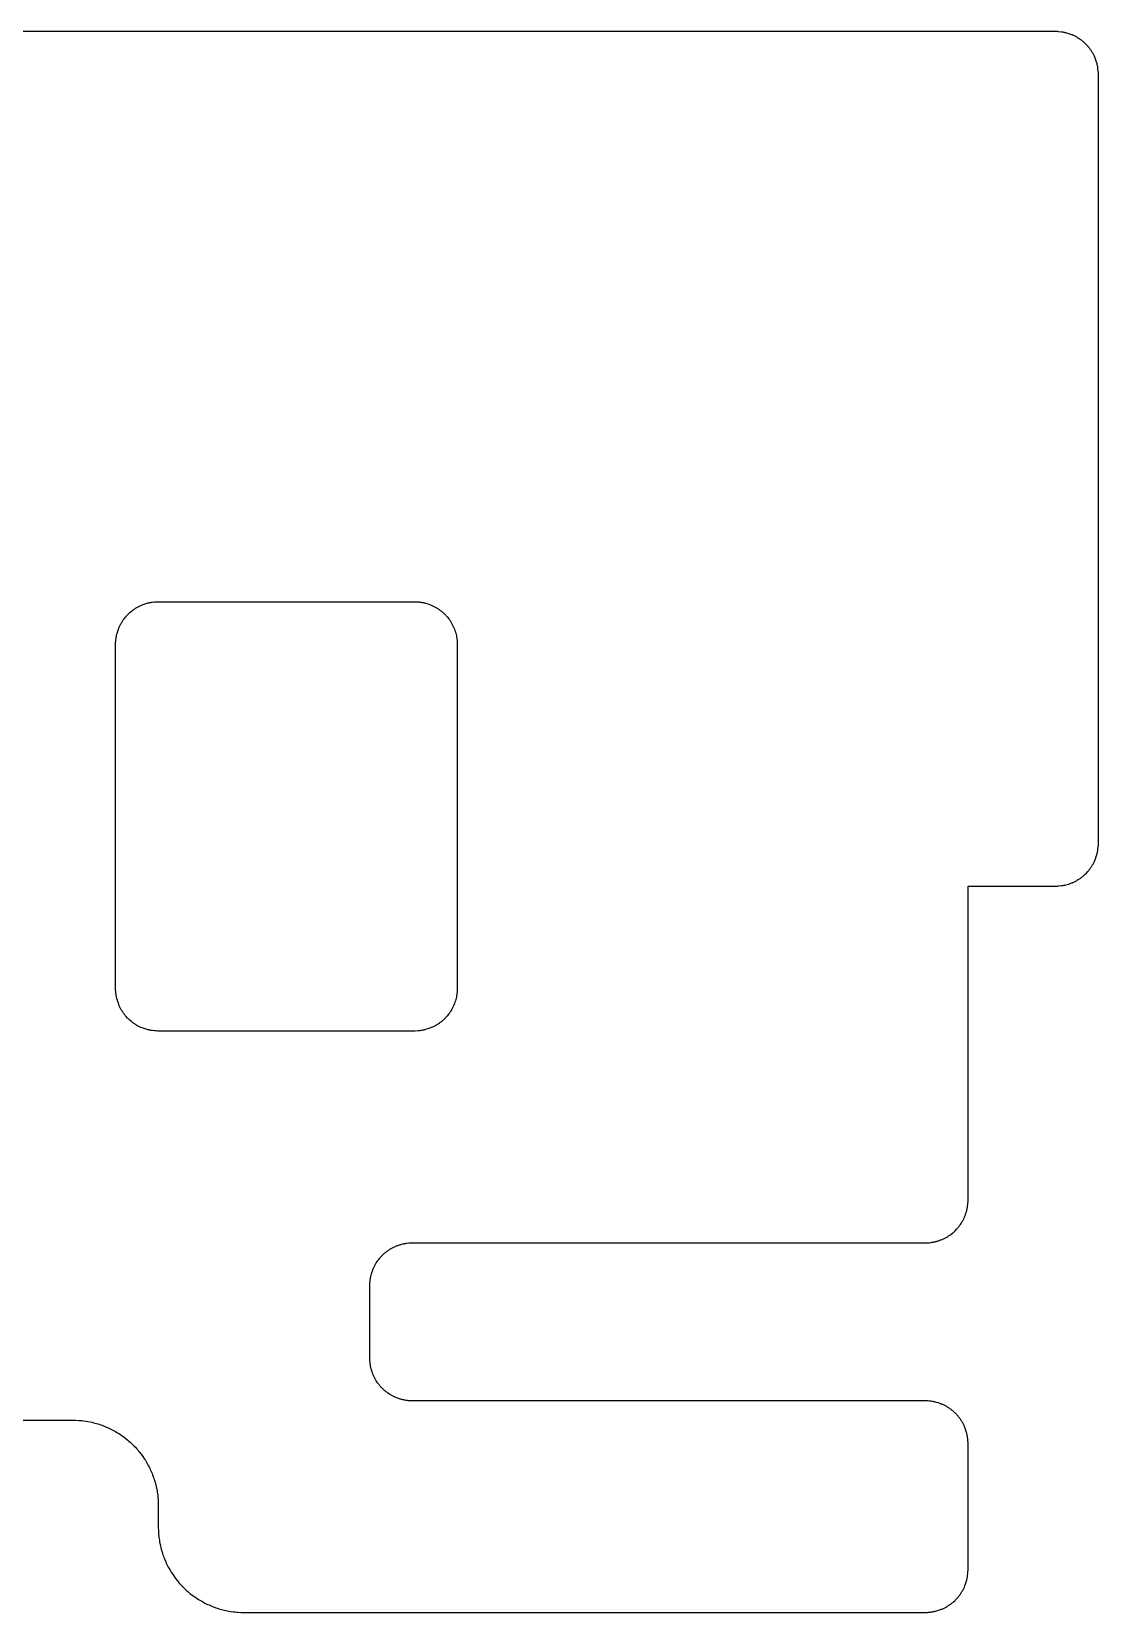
# Model space of a CAD drawing. Header units: metres. Extents: x -3 to 104, y 0 to 37.
# Drawn here: x 79.03 to 104, y 0 to 37 of the extents above; entities that cross this region are included whole.
import ezdxf

# ---------------------------------------------------------------- set-up
doc = ezdxf.new("R2010")
doc.units = ezdxf.units.M

msp = doc.modelspace()

# ---------------------------------------------------------------- linework, layer by layer
for p, q in [((103.018, 37), (-2.01758, 37)), ((103.035, 36.999), (103.018, 37)), ((103.053, 36.999), (103.035, 36.999)), ((103.069, 36.998), (103.053, 36.999)), ((103.14, 36.9902), (103.069, 36.998)), ((103.156, 36.9873), (103.14, 36.9902)), ((103.174, 36.9844), (103.156, 36.9873)), ((103.19, 36.9814), (103.174, 36.9844)), ((103.208, 36.9785), (103.19, 36.9814)), ((103.225, 36.9746), (103.208, 36.9785)), ((103.242, 36.9707), (103.225, 36.9746)), ((103.309, 36.9512), (103.242, 36.9707)), ((103.358, 36.9336), (103.309, 36.9512)), ((103.375, 36.9268), (103.358, 36.9336)), ((103.391, 36.9209), (103.375, 36.9268)), ((103.406, 36.9131), (103.391, 36.9209)), ((103.423, 36.9062), (103.406, 36.9131)), ((103.47, 36.8828), (103.423, 36.9062)), ((103.484, 36.875), (103.47, 36.8828)), ((103.5, 36.8662), (103.484, 36.875)), ((103.515, 36.8574), (103.5, 36.8662)), ((103.53, 36.8477), (103.515, 36.8574)), ((103.545, 36.8389), (103.53, 36.8477)), ((103.56, 36.8291), (103.545, 36.8389)), ((103.573, 36.8193), (103.56, 36.8291)), ((103.588, 36.8086), (103.573, 36.8193)), ((103.602, 36.7988), (103.588, 36.8086)), ((103.629, 36.7773), (103.602, 36.7988)), ((103.643, 36.7656), (103.629, 36.7773)), ((103.656, 36.7549), (103.643, 36.7656)), ((103.694, 36.7197), (103.656, 36.7549)), ((103.72, 36.6943), (103.694, 36.7197)), ((103.755, 36.6562), (103.72, 36.6943)), ((103.766, 36.6426), (103.755, 36.6562)), ((103.777, 36.6289), (103.766, 36.6426)), ((103.799, 36.6016), (103.777, 36.6289)), ((103.809, 36.5879), (103.799, 36.6016)), ((103.819, 36.5732), (103.809, 36.5879)), ((103.829, 36.5596), (103.819, 36.5732)), ((103.839, 36.5449), (103.829, 36.5596)), ((103.848, 36.5303), (103.839, 36.5449)), ((103.857, 36.5146), (103.848, 36.5303)), ((103.866, 36.5), (103.857, 36.5146)), ((103.875, 36.4844), (103.866, 36.5)), ((103.883, 36.4697), (103.875, 36.4844)), ((103.906, 36.4229), (103.883, 36.4697)), ((103.913, 36.4062), (103.906, 36.4229)), ((103.921, 36.3906), (103.913, 36.4062)), ((103.927, 36.375), (103.921, 36.3906)), ((103.934, 36.3584), (103.927, 36.375)), ((103.951, 36.3086), (103.934, 36.3584)), ((103.971, 36.2422), (103.951, 36.3086)), ((103.975, 36.2246), (103.971, 36.2422)), ((103.979, 36.208), (103.975, 36.2246)), ((103.981, 36.1904), (103.979, 36.208)), ((103.984, 36.1738), (103.981, 36.1904)), ((103.987, 36.1562), (103.984, 36.1738)), ((103.99, 36.1396), (103.987, 36.1562)), ((103.998, 36.0693), (103.99, 36.1396)), ((103.999, 36.0527), (103.998, 36.0693)), ((103.999, 36.0352), (103.999, 36.0527)), ((104, 36.0176), (103.999, 36.0352)), ((104, 17.9824), (104, 36.0176)), ((81.2344, 23.2988), (81.2451, 23.3115)), ((81.2451, 23.3115), (81.2568, 23.3252)), ((81.2568, 23.3252), (81.2803, 23.3506)), ((81.2803, 23.3506), (81.293, 23.3633)), ((81.293, 23.3633), (81.3057, 23.375)), ((81.3057, 23.375), (81.3184, 23.3877)), ((81.3184, 23.3877), (81.3438, 23.4111)), ((81.3438, 23.4111), (81.3711, 23.4326)), ((81.3711, 23.4326), (81.3848, 23.4443)), ((81.3848, 23.4443), (81.3984, 23.4541)), ((81.3984, 23.4541), (81.4121, 23.4648)), ((81.4121, 23.4648), (81.4268, 23.4756)), ((81.4268, 23.4756), (81.4404, 23.4854)), ((81.4404, 23.4854), (81.4551, 23.4941)), ((81.4551, 23.4941), (81.4697, 23.5039)), ((81.4697, 23.5039), (81.4854, 23.5127)), ((81.4854, 23.5127), (81.5, 23.5225)), ((81.5, 23.5225), (81.5156, 23.5303)), ((81.5156, 23.5303), (81.5303, 23.5391)), ((81.5303, 23.5391), (81.5771, 23.5625)), ((81.5771, 23.5625), (81.5938, 23.5693)), ((81.5938, 23.5693), (81.625, 23.583)), ((81.625, 23.583), (81.6416, 23.5898)), ((81.6416, 23.5898), (81.6914, 23.6074)), ((81.6914, 23.6074), (81.7412, 23.6221)), ((81.7412, 23.6221), (81.7578, 23.626)), ((81.7578, 23.626), (81.7754, 23.6299)), ((81.7754, 23.6299), (81.792, 23.6338)), ((81.792, 23.6338), (81.8096, 23.6377)), ((81.8096, 23.6377), (81.8262, 23.6406)), ((81.8262, 23.6406), (81.8438, 23.6436)), ((81.8438, 23.6436), (81.8604, 23.6465)), ((81.8604, 23.6465), (81.9131, 23.6523)), ((81.9131, 23.6523), (81.9307, 23.6533)), ((81.9307, 23.6533), (81.9473, 23.6543)), ((81.9473, 23.6543), (81.9824, 23.6562)), ((81.9824, 23.6562), (88.0137, 23.6562)), ((88.0137, 23.6562), (88.084, 23.6523)), ((88.084, 23.6523), (88.1016, 23.6504)), ((88.1016, 23.6504), (88.1182, 23.6484)), ((88.1182, 23.6484), (88.1357, 23.6465)), ((88.1357, 23.6465), (88.1533, 23.6436)), ((88.1533, 23.6436), (88.1699, 23.6406)), ((88.1699, 23.6406), (88.1875, 23.6377)), ((88.1875, 23.6377), (88.2041, 23.6338)), ((88.2041, 23.6338), (88.2217, 23.6299)), ((88.2217, 23.6299), (88.2383, 23.626)), ((88.2383, 23.626), (88.2559, 23.6221)), ((88.2559, 23.6221), (88.3057, 23.6074)), ((88.3057, 23.6074), (88.3555, 23.5898)), ((88.3555, 23.5898), (88.3711, 23.583)), ((88.3711, 23.583), (88.3877, 23.5762)), ((88.3877, 23.5762), (88.4189, 23.5625)), ((88.4189, 23.5625), (88.4658, 23.5391)), ((88.4658, 23.5391), (88.4814, 23.5303)), ((88.4814, 23.5303), (88.4971, 23.5225)), ((88.4971, 23.5225), (88.5117, 23.5127)), ((88.5117, 23.5127), (88.5264, 23.5039)), ((88.5264, 23.5039), (88.541, 23.4941)), ((88.541, 23.4941), (88.5557, 23.4854)), ((88.5557, 23.4854), (88.5703, 23.4756)), ((88.5703, 23.4756), (88.584, 23.4648)), ((88.584, 23.4648), (88.5986, 23.4541)), ((88.5986, 23.4541), (88.6123, 23.4443)), ((88.6123, 23.4443), (88.626, 23.4326)), ((88.626, 23.4326), (88.6396, 23.4219)), ((88.6396, 23.4219), (88.6523, 23.4111)), ((88.6523, 23.4111), (88.666, 23.3994)), ((88.666, 23.3994), (88.6787, 23.3877)), ((88.6787, 23.3877), (88.6914, 23.375)), ((88.6914, 23.375), (88.7041, 23.3633)), ((88.7041, 23.3633), (88.7275, 23.3379)), ((88.7275, 23.3379), (88.7402, 23.3252)), ((88.7402, 23.3252), (88.751, 23.3115)), ((88.751, 23.3115), (88.7627, 23.2988)), ((81.0342, 22.915), (81.0488, 22.9648)), ((81.0488, 22.9648), (81.0664, 23.0146)), ((81.0664, 23.0146), (81.0732, 23.0303)), ((81.0732, 23.0303), (81.0791, 23.0469)), ((81.0791, 23.0469), (81.0869, 23.0625)), ((81.0869, 23.0625), (81.0938, 23.0781)), ((81.0938, 23.0781), (81.1016, 23.0947)), ((81.1016, 23.0947), (81.1094, 23.1104)), ((81.1094, 23.1104), (81.1172, 23.125)), ((81.1172, 23.125), (81.125, 23.1406)), ((81.125, 23.1406), (81.1338, 23.1562)), ((81.1338, 23.1562), (81.1426, 23.1709)), ((81.1426, 23.1709), (81.1523, 23.1855)), ((81.1523, 23.1855), (81.1611, 23.2002)), ((81.1611, 23.2002), (81.1807, 23.2295)), ((81.1807, 23.2295), (81.1914, 23.2441)), ((81.1914, 23.2441), (81.2012, 23.2578)), ((81.2012, 23.2578), (81.2227, 23.2852)), ((81.2227, 23.2852), (81.2344, 23.2988)), ((88.7627, 23.2988), (88.8057, 23.2441)), ((88.8057, 23.2441), (88.8154, 23.2295)), ((88.8154, 23.2295), (88.8262, 23.2148)), ((88.8262, 23.2148), (88.835, 23.2002)), ((88.835, 23.2002), (88.8447, 23.1855)), ((88.8447, 23.1855), (88.8623, 23.1562)), ((88.8623, 23.1562), (88.8799, 23.125)), ((88.8799, 23.125), (88.8877, 23.1104)), ((88.8877, 23.1104), (88.8955, 23.0947)), ((88.8955, 23.0947), (88.9033, 23.0781)), ((88.9033, 23.0781), (88.917, 23.0469)), ((88.917, 23.0469), (88.9238, 23.0303)), ((88.9238, 23.0303), (88.9307, 23.0146)), ((88.9307, 23.0146), (88.9424, 22.9814)), ((88.9424, 22.9814), (88.9473, 22.9648)), ((88.9473, 22.9648), (88.9531, 22.9482)), ((88.9531, 22.9482), (88.9629, 22.915)), ((81, 22.6738), (81.001, 22.6904)), ((81, 14.5889), (81, 22.6738)), ((81.001, 22.708), (81.002, 22.7256)), ((81.001, 22.6904), (81.001, 22.708)), ((81.002, 22.7256), (81.0059, 22.7607)), ((81.0059, 22.7607), (81.0078, 22.7773)), ((81.0078, 22.7773), (81.0098, 22.7949)), ((81.0098, 22.7949), (81.0156, 22.8301)), ((81.0156, 22.8301), (81.0186, 22.8467)), ((81.0186, 22.8467), (81.0215, 22.8643)), ((81.0215, 22.8643), (81.0293, 22.8975)), ((81.0293, 22.8975), (81.0342, 22.915)), ((88.9629, 22.915), (88.9668, 22.8975)), ((88.9668, 22.8975), (88.9746, 22.8643)), ((88.9746, 22.8643), (88.9785, 22.8467)), ((88.9785, 22.8467), (88.9814, 22.8301)), ((88.9814, 22.8301), (88.9873, 22.7949)), ((88.9873, 22.7949), (88.9893, 22.7773)), ((88.9893, 22.7773), (88.9912, 22.7607)), ((88.9912, 22.7607), (88.9932, 22.7432)), ((88.9932, 22.7432), (88.9961, 22.6904)), ((88.9961, 22.6904), (88.9961, 22.6738)), ((88.9961, 22.6738), (88.9971, 22.6562)), ((88.9971, 22.6562), (88.9971, 14.6064)), ((103.971, 17.7578), (103.975, 17.7754)), ((103.975, 17.7754), (103.979, 17.792)), ((103.979, 17.792), (103.981, 17.8096)), ((103.981, 17.8096), (103.984, 17.8262)), ((103.984, 17.8262), (103.987, 17.8438)), ((103.987, 17.8438), (103.99, 17.8604)), ((103.99, 17.8604), (103.998, 17.9307)), ((103.998, 17.9307), (103.999, 17.9473)), ((103.999, 17.9648), (104, 17.9824)), ((103.999, 17.9473), (103.999, 17.9648)), ((103.777, 17.3711), (103.799, 17.3984)), ((103.799, 17.3984), (103.809, 17.4121)), ((103.809, 17.4121), (103.819, 17.4268)), ((103.819, 17.4268), (103.829, 17.4404)), ((103.829, 17.4404), (103.839, 17.4551)), ((103.839, 17.4551), (103.848, 17.4697)), ((103.848, 17.4697), (103.857, 17.4854)), ((103.857, 17.4854), (103.866, 17.5)), ((103.866, 17.5), (103.875, 17.5156)), ((103.875, 17.5156), (103.883, 17.5303)), ((103.883, 17.5303), (103.906, 17.5771)), ((103.906, 17.5771), (103.913, 17.5938)), ((103.913, 17.5938), (103.921, 17.6094)), ((103.921, 17.6094), (103.927, 17.625)), ((103.927, 17.625), (103.934, 17.6416)), ((103.934, 17.6416), (103.951, 17.6914)), ((103.951, 17.6914), (103.971, 17.7578)), ((103.19, 17.0186), (103.208, 17.0215)), ((103.208, 17.0215), (103.225, 17.0254)), ((103.225, 17.0254), (103.242, 17.0293)), ((103.242, 17.0293), (103.309, 17.0488)), ((103.309, 17.0488), (103.358, 17.0664)), ((103.358, 17.0664), (103.375, 17.0732)), ((103.375, 17.0732), (103.391, 17.0791)), ((103.391, 17.0791), (103.406, 17.0869)), ((103.406, 17.0869), (103.423, 17.0938)), ((103.423, 17.0938), (103.47, 17.1172)), ((103.47, 17.1172), (103.484, 17.125)), ((103.484, 17.125), (103.5, 17.1338)), ((103.5, 17.1338), (103.515, 17.1426)), ((103.515, 17.1426), (103.53, 17.1523)), ((103.53, 17.1523), (103.545, 17.1611)), ((103.545, 17.1611), (103.56, 17.1709)), ((103.56, 17.1709), (103.573, 17.1807)), ((103.573, 17.1807), (103.588, 17.1914)), ((103.588, 17.1914), (103.602, 17.2012)), ((103.602, 17.2012), (103.629, 17.2227)), ((103.629, 17.2227), (103.643, 17.2344)), ((103.643, 17.2344), (103.656, 17.2451)), ((103.656, 17.2451), (103.694, 17.2803)), ((103.694, 17.2803), (103.72, 17.3057)), ((103.72, 17.3057), (103.755, 17.3438)), ((103.755, 17.3438), (103.766, 17.3574)), ((103.766, 17.3574), (103.777, 17.3711)), ((100.95, 9.63281), (100.95, 17)), ((100.95, 17), (103.018, 17)), ((103.018, 17), (103.035, 17.001)), ((103.035, 17.001), (103.053, 17.001)), ((103.053, 17.001), (103.069, 17.002)), ((103.069, 17.002), (103.14, 17.0098)), ((103.14, 17.0098), (103.156, 17.0127)), ((103.156, 17.0127), (103.174, 17.0156)), ((103.174, 17.0156), (103.19, 17.0186)), ((81.001, 14.5723), (81, 14.5889)), ((81.001, 14.5547), (81.001, 14.5723)), ((81.002, 14.5371), (81.001, 14.5547)), ((81.0059, 14.502), (81.002, 14.5371)), ((81.0078, 14.4854), (81.0059, 14.502)), ((81.0098, 14.4678), (81.0078, 14.4854)), ((81.0156, 14.4326), (81.0098, 14.4678)), ((81.0186, 14.416), (81.0156, 14.4326)), ((88.9814, 14.4326), (88.9785, 14.416)), ((88.9873, 14.4678), (88.9814, 14.4326)), ((88.9893, 14.4854), (88.9873, 14.4678)), ((88.9912, 14.502), (88.9893, 14.4854)), ((88.9932, 14.5195), (88.9912, 14.502)), ((88.9961, 14.5723), (88.9932, 14.5195)), ((88.9971, 14.6064), (88.9961, 14.5889)), ((88.9961, 14.5889), (88.9961, 14.5723)), ((81.0215, 14.3984), (81.0186, 14.416)), ((81.0293, 14.3652), (81.0215, 14.3984)), ((81.0342, 14.3477), (81.0293, 14.3652)), ((81.0488, 14.2979), (81.0342, 14.3477)), ((81.0664, 14.248), (81.0488, 14.2979)), ((81.0732, 14.2324), (81.0664, 14.248)), ((81.0791, 14.2158), (81.0732, 14.2324)), ((81.0869, 14.2002), (81.0791, 14.2158)), ((81.0938, 14.1846), (81.0869, 14.2002)), ((81.1016, 14.168), (81.0938, 14.1846)), ((81.1094, 14.1523), (81.1016, 14.168)), ((81.1172, 14.1377), (81.1094, 14.1523)), ((81.125, 14.1221), (81.1172, 14.1377)), ((81.1338, 14.1064), (81.125, 14.1221)), ((81.1426, 14.0918), (81.1338, 14.1064)), ((81.1523, 14.0771), (81.1426, 14.0918)), ((81.1611, 14.0625), (81.1523, 14.0771)), ((81.1807, 14.0332), (81.1611, 14.0625)), ((88.835, 14.0625), (88.8262, 14.0479)), ((88.8447, 14.0771), (88.835, 14.0625)), ((88.8623, 14.1064), (88.8447, 14.0771)), ((88.8799, 14.1377), (88.8623, 14.1064)), ((88.8877, 14.1523), (88.8799, 14.1377)), ((88.8955, 14.168), (88.8877, 14.1523)), ((88.9033, 14.1846), (88.8955, 14.168)), ((88.917, 14.2158), (88.9033, 14.1846)), ((88.9238, 14.2324), (88.917, 14.2158)), ((88.9307, 14.248), (88.9238, 14.2324)), ((88.9424, 14.2812), (88.9307, 14.248)), ((88.9473, 14.2979), (88.9424, 14.2812)), ((88.9531, 14.3145), (88.9473, 14.2979)), ((88.9629, 14.3477), (88.9531, 14.3145)), ((88.9668, 14.3652), (88.9629, 14.3477)), ((88.9746, 14.3984), (88.9668, 14.3652)), ((88.9785, 14.416), (88.9746, 14.3984)), ((81.1914, 14.0186), (81.1807, 14.0332)), ((81.2012, 14.0049), (81.1914, 14.0186)), ((81.2227, 13.9775), (81.2012, 14.0049)), ((81.2344, 13.9639), (81.2227, 13.9775)), ((81.2451, 13.9502), (81.2344, 13.9639)), ((81.2803, 13.9121), (81.2451, 13.9502)), ((81.293, 13.8994), (81.2803, 13.9121)), ((81.3057, 13.8877), (81.293, 13.8994)), ((81.3184, 13.875), (81.3057, 13.8877)), ((81.3438, 13.8516), (81.3184, 13.875)), ((81.3711, 13.8301), (81.3438, 13.8516)), ((81.3848, 13.8184), (81.3711, 13.8301)), ((81.3984, 13.8086), (81.3848, 13.8184)), ((81.4121, 13.7979), (81.3984, 13.8086)), ((81.4268, 13.7871), (81.4121, 13.7979)), ((81.4404, 13.7773), (81.4268, 13.7871)), ((81.4551, 13.7686), (81.4404, 13.7773)), ((81.4697, 13.7588), (81.4551, 13.7686)), ((81.4854, 13.75), (81.4697, 13.7588)), ((81.5, 13.7402), (81.4854, 13.75)), ((81.5156, 13.7324), (81.5, 13.7402)), ((81.5303, 13.7236), (81.5156, 13.7324)), ((81.5771, 13.7002), (81.5303, 13.7236)), ((81.5938, 13.6934), (81.5771, 13.7002)), ((81.625, 13.6797), (81.5938, 13.6934)), ((88.4189, 13.7002), (88.3877, 13.6865)), ((88.4658, 13.7236), (88.4189, 13.7002)), ((88.4814, 13.7324), (88.4658, 13.7236)), ((88.4971, 13.7402), (88.4814, 13.7324)), ((88.5117, 13.75), (88.4971, 13.7402)), ((88.5264, 13.7588), (88.5117, 13.75)), ((88.541, 13.7686), (88.5264, 13.7588)), ((88.5557, 13.7773), (88.541, 13.7686)), ((88.5703, 13.7871), (88.5557, 13.7773)), ((88.584, 13.7979), (88.5703, 13.7871)), ((88.5986, 13.8086), (88.584, 13.7979)), ((88.6123, 13.8184), (88.5986, 13.8086)), ((88.626, 13.8301), (88.6123, 13.8184)), ((88.6396, 13.8408), (88.626, 13.8301)), ((88.6523, 13.8516), (88.6396, 13.8408)), ((88.666, 13.8633), (88.6523, 13.8516)), ((88.6787, 13.875), (88.666, 13.8633)), ((88.6914, 13.8877), (88.6787, 13.875)), ((88.7041, 13.8994), (88.6914, 13.8877)), ((88.7275, 13.9248), (88.7041, 13.8994)), ((88.7402, 13.9375), (88.7275, 13.9248)), ((88.751, 13.9502), (88.7402, 13.9375)), ((88.7627, 13.9639), (88.751, 13.9502)), ((88.8057, 14.0186), (88.7627, 13.9639)), ((88.8154, 14.0332), (88.8057, 14.0186)), ((88.8262, 14.0479), (88.8154, 14.0332)), ((81.6416, 13.6729), (81.625, 13.6797)), ((81.6914, 13.6553), (81.6416, 13.6729)), ((81.7412, 13.6406), (81.6914, 13.6553)), ((81.7578, 13.6367), (81.7412, 13.6406)), ((81.7754, 13.6328), (81.7578, 13.6367)), ((81.792, 13.6289), (81.7754, 13.6328)), ((81.8096, 13.625), (81.792, 13.6289)), ((81.8262, 13.6221), (81.8096, 13.625)), ((81.8438, 13.6191), (81.8262, 13.6221)), ((81.8604, 13.6162), (81.8438, 13.6191)), ((81.9131, 13.6104), (81.8604, 13.6162)), ((81.9307, 13.6094), (81.9131, 13.6104)), ((81.9473, 13.6084), (81.9307, 13.6094)), ((81.9824, 13.6064), (81.9473, 13.6084)), ((88.0137, 13.6064), (81.9824, 13.6064)), ((88.084, 13.6104), (88.0137, 13.6064)), ((88.1016, 13.6123), (88.084, 13.6104)), ((88.1182, 13.6143), (88.1016, 13.6123)), ((88.1357, 13.6162), (88.1182, 13.6143)), ((88.1533, 13.6191), (88.1357, 13.6162)), ((88.1699, 13.6221), (88.1533, 13.6191)), ((88.1875, 13.625), (88.1699, 13.6221)), ((88.2041, 13.6289), (88.1875, 13.625)), ((88.2217, 13.6328), (88.2041, 13.6289)), ((88.2383, 13.6367), (88.2217, 13.6328)), ((88.2559, 13.6406), (88.2383, 13.6367)), ((88.3057, 13.6553), (88.2559, 13.6406)), ((88.3555, 13.6729), (88.3057, 13.6553)), ((88.3711, 13.6797), (88.3555, 13.6729)), ((88.3877, 13.6865), (88.3711, 13.6797)), ((100.946, 9.5625), (100.95, 9.63281)), ((100.856, 9.22754), (100.87, 9.25879)), ((100.87, 9.25879), (100.884, 9.29199)), ((100.884, 9.29199), (100.89, 9.30762)), ((100.89, 9.30762), (100.901, 9.34082)), ((100.901, 9.34082), (100.911, 9.37402)), ((100.911, 9.37402), (100.916, 9.3916)), ((100.916, 9.3916), (100.92, 9.4082)), ((100.92, 9.4082), (100.925, 9.4248)), ((100.925, 9.4248), (100.928, 9.44238)), ((100.928, 9.44238), (100.932, 9.45898)), ((100.932, 9.45898), (100.935, 9.47656)), ((100.935, 9.47656), (100.938, 9.49316)), ((100.938, 9.49316), (100.94, 9.51074)), ((100.94, 9.51074), (100.944, 9.5459)), ((100.944, 9.5459), (100.946, 9.5625)), ((100.538, 8.84082), (100.593, 8.88379)), ((100.593, 8.88379), (100.606, 8.89551)), ((100.606, 8.89551), (100.645, 8.93066)), ((100.645, 8.93066), (100.682, 8.96777)), ((100.682, 8.96777), (100.693, 8.98047)), ((100.693, 8.98047), (100.705, 8.99414)), ((100.705, 8.99414), (100.716, 9.00684)), ((100.716, 9.00684), (100.728, 9.02051)), ((100.728, 9.02051), (100.749, 9.04785)), ((100.749, 9.04785), (100.759, 9.0625)), ((100.759, 9.0625), (100.77, 9.07617)), ((100.77, 9.07617), (100.789, 9.10547)), ((100.789, 9.10547), (100.798, 9.12012)), ((100.798, 9.12012), (100.808, 9.13477)), ((100.808, 9.13477), (100.816, 9.15039)), ((100.816, 9.15039), (100.824, 9.16504)), ((100.824, 9.16504), (100.833, 9.18066)), ((100.833, 9.18066), (100.856, 9.22754)), ((87.4346, 8.50684), (87.4502, 8.51562)), ((87.4502, 8.51562), (87.4648, 8.52441)), ((87.4648, 8.52441), (87.4805, 8.5332)), ((87.4805, 8.5332), (87.5273, 8.55664)), ((87.5273, 8.55664), (87.543, 8.56348)), ((87.543, 8.56348), (87.5596, 8.57031)), ((87.5596, 8.57031), (87.5752, 8.57715)), ((87.5752, 8.57715), (87.5918, 8.58398)), ((87.5918, 8.58398), (87.6084, 8.58984)), ((87.6084, 8.58984), (87.624, 8.5957)), ((87.624, 8.5957), (87.6406, 8.60059)), ((87.6406, 8.60059), (87.6572, 8.60645)), ((87.6572, 8.60645), (87.6748, 8.61133)), ((87.6748, 8.61133), (87.6914, 8.61621)), ((87.6914, 8.61621), (87.7246, 8.62402)), ((87.7246, 8.62402), (87.7422, 8.62793)), ((87.7422, 8.62793), (87.7588, 8.63184)), ((87.7588, 8.63184), (87.7939, 8.6377)), ((87.7939, 8.6377), (87.8105, 8.64062)), ((87.8105, 8.64062), (87.8633, 8.64648)), ((87.8633, 8.64648), (87.8799, 8.64746)), ((87.8799, 8.64746), (87.915, 8.64941)), ((87.915, 8.64941), (87.9326, 8.64941)), ((87.9326, 8.64941), (87.9502, 8.65039)), ((87.9502, 8.65039), (99.9854, 8.65039)), ((99.9854, 8.65039), (100.002, 8.65137)), ((100.002, 8.65137), (100.037, 8.65332)), ((100.037, 8.65332), (100.072, 8.65723)), ((100.072, 8.65723), (100.089, 8.66016)), ((100.089, 8.66016), (100.106, 8.66211)), ((100.106, 8.66211), (100.124, 8.66504)), ((100.124, 8.66504), (100.141, 8.66797)), ((100.141, 8.66797), (100.158, 8.67188)), ((100.158, 8.67188), (100.175, 8.67578)), ((100.175, 8.67578), (100.192, 8.67969)), ((100.192, 8.67969), (100.209, 8.68359)), ((100.209, 8.68359), (100.242, 8.69336)), ((100.242, 8.69336), (100.259, 8.69922)), ((100.259, 8.69922), (100.275, 8.7041)), ((100.275, 8.7041), (100.292, 8.70996)), ((100.292, 8.70996), (100.309, 8.7168)), ((100.309, 8.7168), (100.324, 8.72266)), ((100.324, 8.72266), (100.341, 8.72949)), ((100.341, 8.72949), (100.356, 8.73633)), ((100.356, 8.73633), (100.373, 8.74414)), ((100.373, 8.74414), (100.389, 8.75098)), ((100.389, 8.75098), (100.42, 8.7666)), ((100.42, 8.7666), (100.435, 8.77539)), ((100.435, 8.77539), (100.45, 8.78418)), ((100.45, 8.78418), (100.479, 8.80176)), ((100.479, 8.80176), (100.495, 8.81152)), ((100.495, 8.81152), (100.509, 8.82129)), ((100.509, 8.82129), (100.538, 8.84082)), ((87.0752, 8.13477), (87.084, 8.15039)), ((87.084, 8.15039), (87.1016, 8.17969)), ((87.1016, 8.17969), (87.1309, 8.22363)), ((87.1309, 8.22363), (87.1406, 8.2373)), ((87.1406, 8.2373), (87.1514, 8.25195)), ((87.1514, 8.25195), (87.1836, 8.29297)), ((87.1836, 8.29297), (87.1953, 8.30566)), ((87.1953, 8.30566), (87.207, 8.31934)), ((87.207, 8.31934), (87.2305, 8.34473)), ((87.2305, 8.34473), (87.2676, 8.38184)), ((87.2676, 8.38184), (87.2812, 8.39355)), ((87.2812, 8.39355), (87.2939, 8.4043)), ((87.2939, 8.4043), (87.3076, 8.41602)), ((87.3076, 8.41602), (87.3203, 8.42676)), ((87.3203, 8.42676), (87.334, 8.43848)), ((87.334, 8.43848), (87.3486, 8.44824)), ((87.3486, 8.44824), (87.3623, 8.45898)), ((87.3623, 8.45898), (87.376, 8.46875)), ((87.376, 8.46875), (87.3906, 8.47949)), ((87.3906, 8.47949), (87.4053, 8.48828)), ((87.4053, 8.48828), (87.4199, 8.49805)), ((87.4199, 8.49805), (87.4346, 8.50684)), ((86.9551, 7.75488), (86.957, 7.77148)), ((86.957, 7.77148), (86.96, 7.78906)), ((86.96, 7.78906), (86.9619, 7.80664)), ((86.9619, 7.80664), (86.9648, 7.82324)), ((86.9648, 7.82324), (86.9688, 7.84082)), ((86.9688, 7.84082), (86.9717, 7.8584)), ((86.9717, 7.8584), (86.9795, 7.8916)), ((86.9795, 7.8916), (86.9844, 7.90918)), ((86.9844, 7.90918), (86.9883, 7.92578)), ((86.9883, 7.92578), (86.9941, 7.94238)), ((86.9941, 7.94238), (86.999, 7.95898)), ((86.999, 7.95898), (87.0166, 8.00879)), ((87.0166, 8.00879), (87.0225, 8.02441)), ((87.0225, 8.02441), (87.0293, 8.04102)), ((87.0293, 8.04102), (87.0361, 8.05664)), ((87.0361, 8.05664), (87.0439, 8.07227)), ((87.0439, 8.07227), (87.0508, 8.08789)), ((87.0508, 8.08789), (87.0586, 8.10352)), ((87.0586, 8.10352), (87.0674, 8.11914)), ((87.0674, 8.11914), (87.0752, 8.13477)), ((86.9502, 7.68457), (86.9521, 7.71973)), ((86.9502, 5.91504), (86.9502, 7.68457)), ((86.9521, 7.71973), (86.9541, 7.7373)), ((86.9541, 7.7373), (86.9551, 7.75488)), ((86.9521, 5.87988), (86.9502, 5.91504)), ((86.9541, 5.86328), (86.9521, 5.87988)), ((86.9551, 5.8457), (86.9541, 5.86328)), ((86.957, 5.82812), (86.9551, 5.8457)), ((86.96, 5.81055), (86.957, 5.82812)), ((86.9619, 5.79395), (86.96, 5.81055)), ((86.9648, 5.77637), (86.9619, 5.79395)), ((86.9688, 5.75879), (86.9648, 5.77637)), ((86.9717, 5.74219), (86.9688, 5.75879)), ((86.9756, 5.72461), (86.9717, 5.74219)), ((86.9795, 5.70801), (86.9756, 5.72461)), ((86.9844, 5.69141), (86.9795, 5.70801)), ((86.9883, 5.6748), (86.9844, 5.69141)), ((86.9941, 5.65723), (86.9883, 5.6748)), ((86.999, 5.64062), (86.9941, 5.65723)), ((87.0049, 5.62402), (86.999, 5.64062)), ((87.0107, 5.6084), (87.0049, 5.62402)), ((87.0225, 5.5752), (87.0107, 5.6084)), ((87.0293, 5.55957), (87.0225, 5.5752)), ((87.0361, 5.54297), (87.0293, 5.55957)), ((87.0439, 5.52734), (87.0361, 5.54297)), ((87.0508, 5.51172), (87.0439, 5.52734)), ((87.0586, 5.49609), (87.0508, 5.51172)), ((87.0674, 5.48047), (87.0586, 5.49609)), ((87.0752, 5.46484), (87.0674, 5.48047)), ((87.084, 5.4502), (87.0752, 5.46484)), ((87.0928, 5.43457), (87.084, 5.4502)), ((87.1016, 5.41992), (87.0928, 5.43457)), ((87.1309, 5.37598), (87.1016, 5.41992)), ((87.1406, 5.3623), (87.1309, 5.37598)), ((87.1514, 5.34863), (87.1406, 5.3623)), ((87.1621, 5.33398), (87.1514, 5.34863)), ((87.1729, 5.32031), (87.1621, 5.33398)), ((87.1836, 5.30762), (87.1729, 5.32031)), ((87.1953, 5.29395), (87.1836, 5.30762)), ((87.207, 5.28125), (87.1953, 5.29395)), ((87.2188, 5.26758), (87.207, 5.28125)), ((87.2305, 5.25488), (87.2188, 5.26758)), ((87.2432, 5.24316), (87.2305, 5.25488)), ((87.2549, 5.23047), (87.2432, 5.24316)), ((87.2676, 5.21875), (87.2549, 5.23047)), ((87.2812, 5.20703), (87.2676, 5.21875)), ((87.2939, 5.19531), (87.2812, 5.20703)), ((87.3076, 5.18359), (87.2939, 5.19531)), ((87.3203, 5.17285), (87.3076, 5.18359)), ((87.334, 5.16211), (87.3203, 5.17285)), ((87.3486, 5.15137), (87.334, 5.16211)), ((87.3623, 5.14062), (87.3486, 5.15137)), ((87.376, 5.13086), (87.3623, 5.14062)), ((87.4199, 5.10156), (87.376, 5.13086)), ((87.4346, 5.09277), (87.4199, 5.10156)), ((87.4502, 5.08398), (87.4346, 5.09277)), ((87.4648, 5.0752), (87.4502, 5.08398)), ((87.4805, 5.06738), (87.4648, 5.0752)), ((87.4961, 5.05859), (87.4805, 5.06738)), ((87.5117, 5.05078), (87.4961, 5.05859)), ((87.5273, 5.04395), (87.5117, 5.05078)), ((87.543, 5.03613), (87.5273, 5.04395)), ((87.5596, 5.0293), (87.543, 5.03613)), ((87.5752, 5.02246), (87.5596, 5.0293)), ((87.6084, 5.01074), (87.5752, 5.02246)), ((87.624, 5.00488), (87.6084, 5.01074)), ((87.6406, 4.99902), (87.624, 5.00488)), ((87.6572, 4.99414), (87.6406, 4.99902)), ((87.6748, 4.98828), (87.6572, 4.99414)), ((87.6914, 4.98438), (87.6748, 4.98828)), ((87.708, 4.97949), (87.6914, 4.98438)), ((87.7246, 4.97559), (87.708, 4.97949)), ((87.7422, 4.97168), (87.7246, 4.97559)), ((87.7588, 4.96875), (87.7422, 4.97168)), ((87.7764, 4.96484), (87.7588, 4.96875)), ((87.7939, 4.96191), (87.7764, 4.96484)), ((87.8105, 4.95996), (87.7939, 4.96191)), ((87.8281, 4.95703), (87.8105, 4.95996)), ((87.8457, 4.95508), (87.8281, 4.95703)), ((87.8633, 4.9541), (87.8457, 4.95508)), ((87.8799, 4.95215), (87.8633, 4.9541)), ((87.915, 4.9502), (87.8799, 4.95215)), ((99.9678, 4.9502), (87.915, 4.9502)), ((99.9854, 4.94922), (99.9678, 4.9502)), ((100.002, 4.94824), (99.9854, 4.94922)), ((100.037, 4.94629), (100.002, 4.94824)), ((100.072, 4.94238), (100.037, 4.94629)), ((100.089, 4.94043), (100.072, 4.94238)), ((100.124, 4.93457), (100.089, 4.94043)), ((100.141, 4.93164), (100.124, 4.93457)), ((100.158, 4.92773), (100.141, 4.93164)), ((100.175, 4.9248), (100.158, 4.92773)), ((100.192, 4.91992), (100.175, 4.9248)), ((100.209, 4.91602), (100.192, 4.91992)), ((100.259, 4.90137), (100.209, 4.91602)), ((100.309, 4.88379), (100.259, 4.90137)), ((100.324, 4.87695), (100.309, 4.88379)), ((100.341, 4.87012), (100.324, 4.87695)), ((100.356, 4.86328), (100.341, 4.87012)), ((100.373, 4.85645), (100.356, 4.86328)), ((100.42, 4.83301), (100.373, 4.85645)), ((100.435, 4.82422), (100.42, 4.83301)), ((100.45, 4.81641), (100.435, 4.82422)), ((100.465, 4.80762), (100.45, 4.81641)), ((19.9648, 4.5), (80.0352, 4.5)), ((80.0352, 4.5), (80.0693, 4.49902)), ((80.0693, 4.49902), (80.1396, 4.49512)), ((80.1396, 4.49512), (80.1738, 4.49219)), ((80.1738, 4.49219), (80.209, 4.48926)), ((80.209, 4.48926), (80.2441, 4.48535)), ((80.2441, 4.48535), (80.3125, 4.47559)), ((80.3125, 4.47559), (80.3477, 4.46973)), ((80.3477, 4.46973), (80.4502, 4.44922)), ((80.4502, 4.44922), (80.4834, 4.44043)), ((80.4834, 4.44043), (80.5518, 4.42285)), ((100.479, 4.79785), (100.465, 4.80762)), ((100.495, 4.78906), (100.479, 4.79785)), ((100.509, 4.7793), (100.495, 4.78906)), ((100.523, 4.76953), (100.509, 4.7793)), ((100.538, 4.75879), (100.523, 4.76953)), ((100.552, 4.74902), (100.538, 4.75879)), ((100.579, 4.72754), (100.552, 4.74902)), ((100.593, 4.71582), (100.579, 4.72754)), ((100.606, 4.70508), (100.593, 4.71582)), ((100.632, 4.68164), (100.606, 4.70508)), ((100.645, 4.66895), (100.632, 4.68164)), ((100.657, 4.65723), (100.645, 4.66895)), ((100.669, 4.64453), (100.657, 4.65723)), ((100.682, 4.63184), (100.669, 4.64453)), ((100.705, 4.60645), (100.682, 4.63184)), ((100.716, 4.59277), (100.705, 4.60645)), ((100.728, 4.5791), (100.716, 4.59277)), ((100.749, 4.55176), (100.728, 4.5791)), ((100.759, 4.53809), (100.749, 4.55176)), ((100.77, 4.52344), (100.759, 4.53809)), ((100.779, 4.50879), (100.77, 4.52344)), ((100.789, 4.49512), (100.779, 4.50879)), ((100.798, 4.47949), (100.789, 4.49512)), ((100.808, 4.46484), (100.798, 4.47949)), ((100.816, 4.4502), (100.808, 4.46484)), ((100.824, 4.43457), (100.816, 4.4502)), ((80.5518, 4.42285), (80.585, 4.41309)), ((80.585, 4.41309), (80.6182, 4.40234)), ((80.6182, 4.40234), (80.6514, 4.39062)), ((80.6514, 4.39062), (80.6836, 4.37891)), ((80.6836, 4.37891), (80.7168, 4.36719)), ((80.7168, 4.36719), (80.749, 4.35449)), ((80.749, 4.35449), (80.8135, 4.32715)), ((80.8135, 4.32715), (80.8457, 4.3125)), ((80.8457, 4.3125), (80.877, 4.29785)), ((80.877, 4.29785), (80.9082, 4.28223)), ((80.9082, 4.28223), (80.9385, 4.26562)), ((80.9385, 4.26562), (80.9697, 4.24902)), ((80.9697, 4.24902), (81, 4.23242)), ((81, 4.23242), (81.0303, 4.21387)), ((81.0303, 4.21387), (81.0596, 4.19629)), ((81.0596, 4.19629), (81.0889, 4.17773)), ((81.0889, 4.17773), (81.1475, 4.13867)), ((81.1475, 4.13867), (81.2041, 4.09766)), ((81.2041, 4.09766), (81.2588, 4.05469)), ((100.833, 4.41992), (100.824, 4.43457)), ((100.856, 4.37305), (100.833, 4.41992)), ((100.863, 4.35645), (100.856, 4.37305)), ((100.87, 4.34082), (100.863, 4.35645)), ((100.877, 4.32422), (100.87, 4.34082)), ((100.884, 4.30859), (100.877, 4.32422)), ((100.901, 4.25879), (100.884, 4.30859)), ((100.916, 4.20898), (100.901, 4.25879)), ((100.92, 4.19238), (100.916, 4.20898)), ((100.925, 4.1748), (100.92, 4.19238)), ((100.928, 4.1582), (100.925, 4.1748)), ((100.932, 4.14062), (100.928, 4.1582)), ((100.935, 4.12402), (100.932, 4.14062)), ((100.94, 4.08887), (100.935, 4.12402)), ((100.942, 4.07227), (100.94, 4.08887)), ((100.946, 4.03711), (100.942, 4.07227)), ((81.2588, 4.05469), (81.2852, 4.03223)), ((81.2852, 4.03223), (81.3125, 4.00977)), ((81.3125, 4.00977), (81.3379, 3.98633)), ((81.3379, 3.98633), (81.3643, 3.96289)), ((81.3643, 3.96289), (81.3896, 3.93848)), ((81.3896, 3.93848), (81.4385, 3.88965)), ((81.4385, 3.88965), (81.4629, 3.86426)), ((81.4629, 3.86426), (81.4863, 3.83789)), ((81.4863, 3.83789), (81.5098, 3.8125)), ((81.5098, 3.8125), (81.5322, 3.78516)), ((81.5322, 3.78516), (81.5547, 3.75879)), ((81.5547, 3.75879), (81.5977, 3.7041)), ((81.5977, 3.7041), (81.6387, 3.64746)), ((100.948, 4.00195), (100.946, 4.03711)), ((100.949, 3.98535), (100.948, 4.00195)), ((100.95, 3.96777), (100.949, 3.98535)), ((100.95, 0.982422), (100.95, 3.96777)), ((81.6387, 3.64746), (81.6777, 3.58887)), ((81.6777, 3.58887), (81.6963, 3.55957)), ((81.6963, 3.55957), (81.7139, 3.53027)), ((81.7139, 3.53027), (81.7324, 3.5)), ((81.7324, 3.5), (81.749, 3.46973)), ((81.749, 3.46973), (81.7656, 3.43848)), ((81.7656, 3.43848), (81.7822, 3.4082)), ((81.7822, 3.4082), (81.7979, 3.37695)), ((81.7979, 3.37695), (81.8125, 3.3457)), ((81.8125, 3.3457), (81.8271, 3.31348)), ((81.8271, 3.31348), (81.8545, 3.24902)), ((81.8545, 3.24902), (81.8672, 3.2168)), ((81.8672, 3.2168), (81.8789, 3.18359)), ((81.8789, 3.18359), (81.8906, 3.15137)), ((81.8906, 3.15137), (81.9023, 3.11816)), ((81.9023, 3.11816), (81.9131, 3.08496)), ((81.9131, 3.08496), (81.9229, 3.05176)), ((81.9229, 3.05176), (81.9404, 2.9834)), ((81.9404, 2.9834), (81.9492, 2.9502)), ((81.9492, 2.9502), (81.9697, 2.84766)), ((81.9697, 2.84766), (81.9756, 2.8125)), ((81.9756, 2.8125), (81.9854, 2.74414)), ((81.9854, 2.74414), (81.9893, 2.70898)), ((81.9893, 2.70898), (81.9922, 2.67383)), ((81.9922, 2.67383), (81.9951, 2.63965)), ((81.9951, 2.63965), (81.999, 2.56934)), ((81.999, 2.56934), (82, 2.53516)), ((82, 2.53516), (82, 1.96484)), ((82, 1.96484), (82.001, 1.93066)), ((82.001, 1.93066), (82.0049, 1.86035)), ((82.0049, 1.86035), (82.0078, 1.82617)), ((82.0078, 1.82617), (82.0107, 1.79102)), ((82.0107, 1.79102), (82.0146, 1.75586)), ((82.0146, 1.75586), (82.0244, 1.6875)), ((82.0244, 1.6875), (82.0303, 1.65234)), ((82.0303, 1.65234), (82.0508, 1.5498)), ((82.0508, 1.5498), (82.0596, 1.5166)), ((82.0596, 1.5166), (82.0771, 1.44824)), ((82.0771, 1.44824), (82.0869, 1.41504)), ((82.0869, 1.41504), (82.0977, 1.38184)), ((82.0977, 1.38184), (82.1094, 1.34863)), ((82.1094, 1.34863), (82.1211, 1.31641)), ((82.1211, 1.31641), (82.1328, 1.2832)), ((82.1328, 1.2832), (82.1455, 1.25098)), ((82.1455, 1.25098), (82.1729, 1.18652)), ((82.1729, 1.18652), (82.1875, 1.1543)), ((82.1875, 1.1543), (82.2021, 1.12305)), ((82.2021, 1.12305), (82.2178, 1.0918)), ((82.2178, 1.0918), (82.2344, 1.06152)), ((82.2344, 1.06152), (82.251, 1.03027)), ((82.251, 1.03027), (82.2676, 1)), ((82.2676, 1), (82.2861, 0.969727)), ((82.2861, 0.969727), (82.3037, 0.94043)), ((82.3037, 0.94043), (82.3223, 0.911133)), ((82.3223, 0.911133), (82.3613, 0.852539)), ((82.3613, 0.852539), (82.4023, 0.795898)), ((82.4023, 0.795898), (82.4453, 0.741211)), ((82.4453, 0.741211), (82.4678, 0.714844)), ((100.901, 0.691406), (100.916, 0.741211)), ((100.916, 0.741211), (100.92, 0.757812)), ((100.92, 0.757812), (100.925, 0.775391)), ((100.925, 0.775391), (100.928, 0.791992)), ((100.928, 0.791992), (100.932, 0.80957)), ((100.932, 0.80957), (100.935, 0.826172)), ((100.935, 0.826172), (100.938, 0.84375)), ((100.938, 0.84375), (100.94, 0.860352)), ((100.94, 0.860352), (100.946, 0.913086)), ((100.946, 0.913086), (100.947, 0.930664)), ((100.947, 0.930664), (100.948, 0.947266)), ((100.948, 0.947266), (100.95, 0.982422)), ((82.4678, 0.714844), (82.4902, 0.6875)), ((82.4902, 0.6875), (82.5137, 0.662109)), ((82.5137, 0.662109), (82.5371, 0.635742)), ((82.5371, 0.635742), (82.5615, 0.610352)), ((82.5615, 0.610352), (82.6104, 0.561523)), ((82.6104, 0.561523), (82.6357, 0.537109)), ((82.6357, 0.537109), (82.6621, 0.513672)), ((82.6621, 0.513672), (82.6875, 0.490234)), ((82.6875, 0.490234), (82.7148, 0.467773)), ((82.7148, 0.467773), (82.7412, 0.445312)), ((82.7412, 0.445312), (82.7959, 0.402344)), ((82.7959, 0.402344), (82.8525, 0.361328)), ((100.716, 0.357422), (100.728, 0.371094)), ((100.728, 0.371094), (100.749, 0.398438)), ((100.749, 0.398438), (100.759, 0.412109)), ((100.759, 0.412109), (100.77, 0.426758)), ((100.77, 0.426758), (100.779, 0.44043)), ((100.779, 0.44043), (100.789, 0.455078)), ((100.789, 0.455078), (100.798, 0.469727)), ((100.798, 0.469727), (100.808, 0.485352)), ((100.808, 0.485352), (100.816, 0.5)), ((100.816, 0.5), (100.824, 0.515625)), ((100.824, 0.515625), (100.833, 0.530273)), ((100.833, 0.530273), (100.856, 0.577148)), ((100.856, 0.577148), (100.863, 0.59375)), ((100.863, 0.59375), (100.877, 0.625)), ((100.877, 0.625), (100.884, 0.641602)), ((100.884, 0.641602), (100.901, 0.691406)), ((82.8525, 0.361328), (82.9111, 0.322266)), ((82.9111, 0.322266), (82.9404, 0.303711)), ((82.9404, 0.303711), (82.9697, 0.286133)), ((82.9697, 0.286133), (83, 0.267578)), ((83, 0.267578), (83.0303, 0.250977)), ((83.0303, 0.250977), (83.0615, 0.234375)), ((83.0615, 0.234375), (83.0918, 0.217773)), ((83.0918, 0.217773), (83.123, 0.202148)), ((83.123, 0.202148), (83.1543, 0.1875)), ((83.1543, 0.1875), (83.1865, 0.172852)), ((83.1865, 0.172852), (83.251, 0.145508)), ((83.251, 0.145508), (83.2832, 0.132812)), ((83.2832, 0.132812), (83.3164, 0.121094)), ((83.3164, 0.121094), (83.3486, 0.109375)), ((83.3486, 0.109375), (83.3818, 0.097656)), ((83.3818, 0.097656), (83.415, 0.086914)), ((83.415, 0.086914), (83.4482, 0.077148)), ((83.4482, 0.077148), (83.5166, 0.05957)), ((83.5166, 0.05957), (83.5498, 0.050781)), ((83.5498, 0.050781), (83.6523, 0.030273)), ((83.6523, 0.030273), (83.6875, 0.024414)), ((83.6875, 0.024414), (83.7559, 0.014648)), ((83.7559, 0.014648), (83.791, 0.010742)), ((83.791, 0.010742), (83.8262, 0.007812)), ((83.8262, 0.007812), (83.8604, 0.004883)), ((83.8604, 0.004883), (83.9307, 0.000977)), ((83.9307, 0.000977), (83.9648, 0)), ((83.9648, 0), (99.9678, 0)), ((99.9678, 0), (99.9854, 0.000977)), ((99.9854, 0.000977), (100.002, 0.000977)), ((100.002, 0.000977), (100.02, 0.001953)), ((100.02, 0.001953), (100.072, 0.007812)), ((100.072, 0.007812), (100.089, 0.009766)), ((100.089, 0.009766), (100.124, 0.015625)), ((100.124, 0.015625), (100.141, 0.018555)), ((100.141, 0.018555), (100.158, 0.021484)), ((100.158, 0.021484), (100.175, 0.025391)), ((100.175, 0.025391), (100.192, 0.029297)), ((100.192, 0.029297), (100.259, 0.048828)), ((100.259, 0.048828), (100.309, 0.066406)), ((100.309, 0.066406), (100.324, 0.073242)), ((100.324, 0.073242), (100.341, 0.079102)), ((100.341, 0.079102), (100.356, 0.086914)), ((100.356, 0.086914), (100.373, 0.09375)), ((100.373, 0.09375), (100.42, 0.117188)), ((100.42, 0.117188), (100.435, 0.125)), ((100.435, 0.125), (100.45, 0.133789)), ((100.45, 0.133789), (100.465, 0.142578)), ((100.465, 0.142578), (100.479, 0.152344)), ((100.479, 0.152344), (100.495, 0.161133)), ((100.495, 0.161133), (100.509, 0.170898)), ((100.509, 0.170898), (100.523, 0.180664)), ((100.523, 0.180664), (100.538, 0.191406)), ((100.538, 0.191406), (100.552, 0.201172)), ((100.552, 0.201172), (100.579, 0.222656)), ((100.579, 0.222656), (100.593, 0.234375)), ((100.593, 0.234375), (100.606, 0.245117)), ((100.606, 0.245117), (100.645, 0.280273)), ((100.645, 0.280273), (100.657, 0.292969)), ((100.657, 0.292969), (100.669, 0.305664)), ((100.669, 0.305664), (100.682, 0.318359)), ((100.682, 0.318359), (100.705, 0.34375)), ((100.705, 0.34375), (100.716, 0.357422))]:
    msp.add_line(p, q)

doc.saveas('drawing.dxf')
